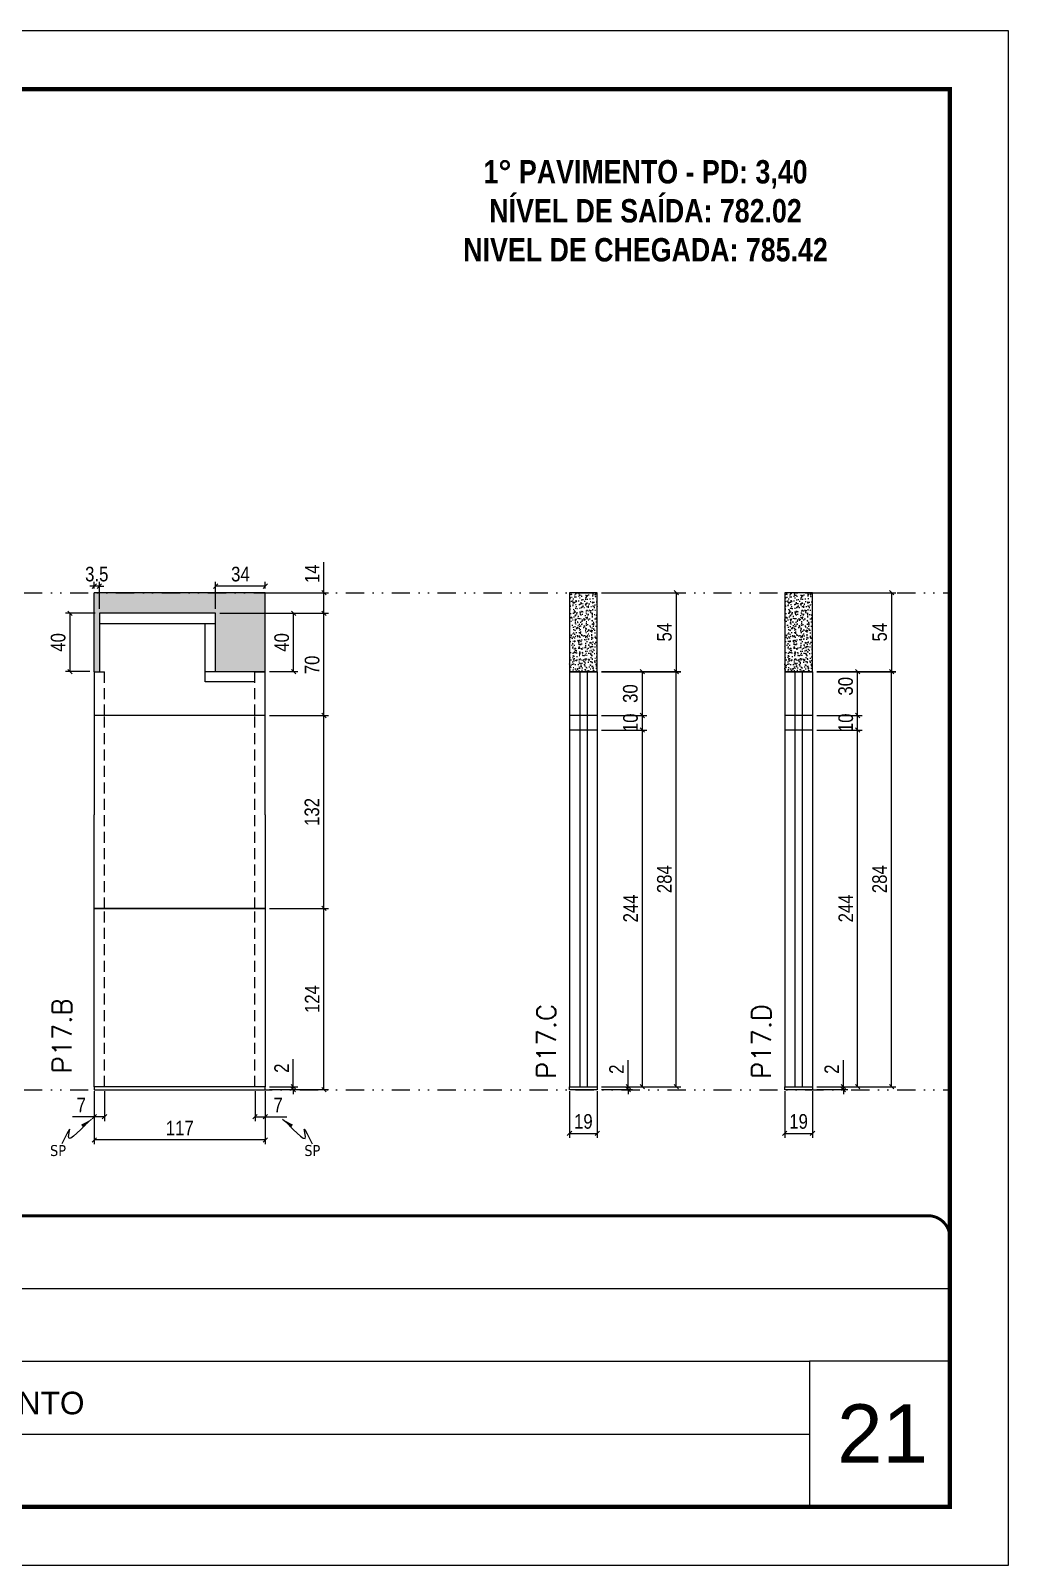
# Model space of a CAD drawing. Header units: millimetres. Extents: x 169816 to 178745, y 96537 to 113647.
# Drawn here: x 170632 to 171301, y 105726 to 106776 of the extents above; entities that cross this region are included whole.
import ezdxf

# ---------------------------------------------------------------- set-up
doc = ezdxf.new("R2010")
doc.units = ezdxf.units.MM
for name, pattern in [('CONTINUO', [0]), ('DASHED', [0.75, 0.5, -0.25]), ('DIVIDE2', [0.625, 0.25, -0.125, 0, -0.125, 0, -0.125]), ('HIDDEN', [0.375, 0.25, -0.125])]:
    doc.linetypes.add(name, pattern=pattern)
for name, color, linetype, lineweight in [('CARIMBO', 255, 'Continuous', 9), ('Folhas', 255, 'Continuous', 9), ('SARRAFO DE PRESSAO', 251, 'DASHED', 9), ('Texto Seção', 7, 'Continuous', 15)]:
    doc.layers.add(name, color=color, linetype=linetype, lineweight=lineweight)
for name, color, linetype in [('COTA', 241, 'Continuous'), ('NOMENCLATURA', 7, 'Continuous'), ('Nível', 160, 'Continuous'), ('Painéis', 200, 'Continuous'), ('SARR_2.2x7', 40, 'Continuous'), ('Sarrafo de Pressão', 42, 'HIDDEN'), ('texto', 7, 'Continuous')]:
    doc.layers.add(name, color=color, linetype=linetype)
doc.styles.add('ARIAL', font='arial.ttf')
doc.styles.add('COTA TECNICA', font='techl___.ttf', dxfattribs={"height": 10})
doc.styles.add('COTA TECNICA-50', font='techl___.ttf', dxfattribs={"height": 10})
doc.styles.add('REGUA-120', font='ROMANS.shx', dxfattribs={"height": 15})
doc.styles.add('ROMANC', font='techb___.ttf', dxfattribs={"height": 2.5})
doc.styles.get("Standard").update_dxf_attribs({"font": 'arial.ttf'})
doc.dimstyles.new('COTA PAINEL-50', dxfattribs={"dimtxt": 10, "dimasz": 3, "dimexe": 3, "dimexo": 3, "dimgap": 3, "dimtad": 1, "dimdec": 1, "dimzin": 12, "dimdsep": 46, "dimtxsty": 'COTA TECNICA-50', "dimblk1": 'OBLIQUE', "dimblk2": 'OBLIQUE', "dimsah": 1, "dimcen": 0.9, "dimclrd": 4, "dimclre": 4, "dimclrt": 240, "dimadec": 1, "dimazin": 3, "dimtfac": 1, "dimtdec": 1, "dimtmove": 0, "dimatfit": 3, "dimfxl": 1, "dimtolj": 1, "dimtzin": 12, "dimarcsym": 0})
doc.dimstyles.new('PAINEL', dxfattribs={"dimtxt": 10, "dimasz": 3, "dimexe": 3, "dimexo": 3, "dimgap": 3, "dimtad": 1, "dimdec": 1, "dimzin": 12, "dimdsep": 46, "dimtxsty": 'COTA TECNICA', "dimblk1": 'OBLIQUE', "dimblk2": 'OBLIQUE', "dimsah": 1, "dimcen": 0.9, "dimclrd": 4, "dimclre": 4, "dimclrt": 240, "dimadec": 1, "dimazin": 3, "dimtfac": 1, "dimtdec": 1, "dimtmove": 0, "dimatfit": 3, "dimfxl": 1, "dimtolj": 1, "dimtzin": 12, "dimarcsym": 0})
doc.dimstyles.get("Standard").update_dxf_attribs({"dimtxt": 0.18, "dimasz": 0.18, "dimexe": 0.18, "dimexo": 0.0625, "dimgap": 0.09, "dimtad": 0, "dimtih": 1, "dimtoh": 1, "dimdec": 4, "dimzin": 0, "dimdsep": 46, "dimtxsty": 'Standard', "dimcen": 0.09, "dimadec": 0, "dimazin": 0, "dimtfac": 1, "dimtdec": 4, "dimtofl": 0, "dimtmove": 0, "dimatfit": 3, "dimfxl": 1, "dimtolj": 1, "dimtzin": 0, "dimarcsym": 0})

# ---------------------------------------------------------------- blocks, each defined once
blk = doc.blocks.new('9999999999')
at = {"color": 30, "linetype": 'CONTINUO'}
for p, q in [((98564.6, 34379.6), (99584, 34379.6)), ((98564.6, 34329.8), (99488, 34329.8)), ((99584, 34329.8), (99488, 34329.8)), ((99488, 34329.8), (99488, 34230.2)), ((98564.6, 34280), (99488, 34280))]:
    blk.add_line(p, q, dxfattribs=at)
at = {"color": 30, "linetype": 'CONTINUO', "const_width": 2}
blk.add_lwpolyline([(99584, 34230.2), (99584, 34414.4, 0.414214), (99569, 34429.4), (98229, 34429.4, 0.414214), (98214, 34414.4), (98214, 34245.2, 0.414214), (98229, 34230.2), (99584, 34230.2)], format="xyb", dxfattribs=at)
at = {"layer": 'Folhas'}
blk.add_lwpolyline([(98139, 34190.2), (99624, 34190.2), (99624, 35240.2), (98139, 35240.2)], close=True, dxfattribs=at)
at = {"layer": 'Folhas', "color": 30, "const_width": 3}
blk.add_lwpolyline([(98214, 34230.2), (99584, 34230.2), (99584, 35200.2), (98214, 35200.2)], close=True, dxfattribs=at)
at = {"color": 7, "linetype": 'Continuous', "ltscale": 5, "style": 'ARIAL'}
blk.add_text('1° PAVIMENTO', height=15.483, dxfattribs=at).set_placement((98837.7, 34293.5))
blk = doc.blocks.new('_Oblique')
at = {"color": 0, "linetype": 'ByBlock', "lineweight": -2}
blk.add_line((-0.5, -0.5), (0.5, 0.5), dxfattribs=at)
blk = doc.blocks.new('*D787')
at = {"layer": 'COTA', "color": 4, "lineweight": -2, "transparency": 16777216}
for p, q in [((171000.7, 106050.1), (171000.7, 106018.2)), ((171019.7, 106050.1), (171019.7, 106018.2)), ((171000.7, 106021.2), (171019.7, 106021.2))]:
    blk.add_line(p, q, dxfattribs=at)
at = {"layer": 'Defpoints', "color": 0, "transparency": 16777216}
for p in [(171000.7, 106053.1), (171019.7, 106053.1), (171019.7, 106021.2)]:
    blk.add_point(p, dxfattribs=at)
at = {"layer": 'COTA', "color": 4, "lineweight": -2, "transparency": 16777216, "xscale": 3, "yscale": 3, "zscale": 3, "rotation": 180}
blk.add_blockref('_Oblique', (171000.7, 106021.2), dxfattribs=at)
at = {"layer": 'COTA', "color": 4, "lineweight": -2, "transparency": 16777216, "xscale": 3, "yscale": 3, "zscale": 3}
blk.add_blockref('_Oblique', (171019.7, 106021.2), dxfattribs=at)
at = {"layer": 'COTA', "color": 240, "transparency": 16777216, "insert": (171010.2, 106029.3), "char_height": 10, "attachment_point": 5, "style": 'COTA TECNICA'}
blk.add_mtext('\\A1;19', dxfattribs=at)
blk = doc.blocks.new('*D788')
at = {"layer": 'COTA', "color": 4, "lineweight": -2, "transparency": 16777216}
for p, q in [((171040.9, 106053.1), (171040.9, 106071.2)), ((171022.7, 106053.1), (171043.9, 106053.1)), ((171022.7, 106051.1), (171043.9, 106051.1)), ((171040.9, 106051.1), (171040.9, 106053.1)), ((171040.9, 106051.1), (171040.9, 106048.1))]:
    blk.add_line(p, q, dxfattribs=at)
at = {"layer": 'Defpoints', "color": 0, "transparency": 16777216}
for p in [(171019.7, 106053.1), (171019.7, 106051.1), (171040.9, 106053.1)]:
    blk.add_point(p, dxfattribs=at)
at = {"layer": 'COTA', "color": 4, "lineweight": -2, "transparency": 16777216, "xscale": 3, "yscale": 3, "zscale": 3}
for p, rotation in [((171040.9, 106053.1), 270), ((171040.9, 106051.1), 90)]:
    blk.add_blockref('_Oblique', p, dxfattribs=dict(at, rotation=rotation))
at = {"layer": 'COTA', "color": 240, "transparency": 16777216, "insert": (171032.9, 106065.1), "char_height": 10, "attachment_point": 5, "rotation": 90, "style": 'COTA TECNICA-50'}
blk.add_mtext('\\A1;2', dxfattribs=at)
blk = doc.blocks.new('*D1062')
at = {"layer": 'COTA', "color": 4, "linetype": 'ByBlock', "lineweight": -2, "transparency": 16777216}
for p, q in [((171022.7, 106391.1), (171076.8, 106391.1)), ((171073.8, 106391.1), (171073.8, 106337)), ((171022.7, 106337), (171076.8, 106337))]:
    blk.add_line(p, q, dxfattribs=at)
at = {"layer": 'Defpoints', "color": 0, "linetype": 'ByBlock', "transparency": 16777216}
for p in [(171019.7, 106391.1), (171019.7, 106337), (171073.8, 106337)]:
    blk.add_point(p, dxfattribs=at)
at = {"layer": 'COTA', "color": 4, "linetype": 'ByBlock', "lineweight": -2, "transparency": 16777216, "xscale": 3, "yscale": 3, "zscale": 3}
for p, rotation in [((171073.8, 106391.1), 90), ((171073.8, 106337), 270)]:
    blk.add_blockref('_Oblique', p, dxfattribs=dict(at, rotation=rotation))
at = {"layer": 'COTA', "color": 240, "linetype": 'ByBlock', "transparency": 16777216, "insert": (171065.7, 106364.1), "char_height": 10, "attachment_point": 5, "rotation": 90, "style": 'COTA TECNICA'}
blk.add_mtext('\\A1;54', dxfattribs=at)
blk = doc.blocks.new('*D789')
at = {"layer": 'COTA', "color": 4, "lineweight": -2, "transparency": 16777216}
for p, q in [((171022.7, 106307.1), (171053.6, 106307.1)), ((171050.6, 106297.1), (171050.6, 106307.1)), ((171022.7, 106297.1), (171053.6, 106297.1))]:
    blk.add_line(p, q, dxfattribs=at)
at = {"layer": 'Defpoints', "color": 0, "transparency": 16777216}
for p in [(171019.7, 106307.1), (171050.6, 106307.1), (171019.7, 106297.1)]:
    blk.add_point(p, dxfattribs=at)
at = {"layer": 'COTA', "color": 4, "lineweight": -2, "transparency": 16777216, "xscale": 3, "yscale": 3, "zscale": 3}
for p, rotation in [((171050.6, 106307.1), 90), ((171050.6, 106297.1), 270)]:
    blk.add_blockref('_Oblique', p, dxfattribs=dict(at, rotation=rotation))
at = {"layer": 'COTA', "color": 240, "transparency": 16777216, "insert": (171042.5, 106302.1), "char_height": 10, "attachment_point": 5, "rotation": 90, "style": 'COTA TECNICA-50'}
blk.add_mtext('\\A1;10', dxfattribs=at)
blk = doc.blocks.new('*D1063')
at = {"layer": 'COTA', "color": 4, "lineweight": -2, "transparency": 16777216}
for p, q in [((171022.7, 106297.1), (171053.6, 106297.1)), ((171050.6, 106053.1), (171050.6, 106297.1)), ((171022.7, 106053.1), (171053.6, 106053.1))]:
    blk.add_line(p, q, dxfattribs=at)
at = {"layer": 'Defpoints', "color": 0, "transparency": 16777216}
for p in [(171019.7, 106297.1), (171050.6, 106297.1), (171019.7, 106053.1)]:
    blk.add_point(p, dxfattribs=at)
at = {"layer": 'COTA', "color": 4, "lineweight": -2, "transparency": 16777216, "xscale": 3, "yscale": 3, "zscale": 3}
for p, rotation in [((171050.6, 106297.1), 90), ((171050.6, 106053.1), 270)]:
    blk.add_blockref('_Oblique', p, dxfattribs=dict(at, rotation=rotation))
at = {"layer": 'COTA', "color": 240, "transparency": 16777216, "insert": (171042.5, 106175.1), "char_height": 10, "attachment_point": 5, "rotation": 90, "style": 'COTA TECNICA'}
blk.add_mtext('\\A1;244', dxfattribs=at)
blk = doc.blocks.new('*D790')
at = {"layer": 'COTA', "color": 4, "lineweight": -2, "transparency": 16777216}
for p, q in [((170675.5, 106050.1), (170675.5, 106013.7)), ((170792.5, 106050.1), (170792.5, 106013.7)), ((170792.5, 106016.7), (170675.5, 106016.7))]:
    blk.add_line(p, q, dxfattribs=at)
at = {"layer": 'Defpoints', "color": 0, "transparency": 16777216}
for p in [(170675.5, 106053.1), (170792.5, 106053.1), (170675.5, 106016.7)]:
    blk.add_point(p, dxfattribs=at)
at = {"layer": 'COTA', "color": 4, "lineweight": -2, "transparency": 16777216, "xscale": 3, "yscale": 3, "zscale": 3, "rotation": 180}
blk.add_blockref('_Oblique', (170675.5, 106016.7), dxfattribs=at)
at = {"layer": 'COTA', "color": 4, "lineweight": -2, "transparency": 16777216, "xscale": 3, "yscale": 3, "zscale": 3}
blk.add_blockref('_Oblique', (170792.5, 106016.7), dxfattribs=at)
at = {"layer": 'COTA', "color": 240, "transparency": 16777216, "insert": (170734, 106024.8), "char_height": 10, "attachment_point": 5, "style": 'COTA TECNICA'}
blk.add_mtext('\\A1;117', dxfattribs=at)
blk = doc.blocks.new('*D791')
at = {"layer": 'COTA', "color": 4, "lineweight": -2, "transparency": 16777216}
for p, q in [((170785.5, 106050.1), (170785.5, 106029.6)), ((170792.5, 106048.1), (170792.5, 106029.6)), ((170785.5, 106032.6), (170792.5, 106032.6)), ((170792.5, 106032.6), (170807.2, 106032.6))]:
    blk.add_line(p, q, dxfattribs=at)
at = {"layer": 'Defpoints', "color": 0, "transparency": 16777216}
for p in [(170785.5, 106053.1), (170792.5, 106051.1), (170792.5, 106032.6)]:
    blk.add_point(p, dxfattribs=at)
at = {"layer": 'COTA', "color": 4, "lineweight": -2, "transparency": 16777216, "xscale": 3, "yscale": 3, "zscale": 3, "rotation": 180}
blk.add_blockref('_Oblique', (170785.5, 106032.6), dxfattribs=at)
at = {"layer": 'COTA', "color": 4, "lineweight": -2, "transparency": 16777216, "xscale": 3, "yscale": 3, "zscale": 3}
blk.add_blockref('_Oblique', (170792.5, 106032.6), dxfattribs=at)
at = {"layer": 'COTA', "color": 240, "transparency": 16777216, "insert": (170801.3, 106040.6), "char_height": 10, "attachment_point": 5, "style": 'COTA TECNICA-50'}
blk.add_mtext('\\A1;7', dxfattribs=at)
blk = doc.blocks.new('*D792')
at = {"layer": 'COTA', "color": 4, "lineweight": -2, "transparency": 16777216}
for p, q in [((170682.5, 106050.1), (170682.5, 106029.6)), ((170675.5, 106048.1), (170675.5, 106029.6)), ((170675.5, 106032.6), (170660.7, 106032.6)), ((170682.5, 106032.6), (170675.5, 106032.6))]:
    blk.add_line(p, q, dxfattribs=at)
at = {"layer": 'Defpoints', "color": 0, "transparency": 16777216}
for p in [(170675.5, 106051.1), (170682.5, 106053.1), (170675.5, 106032.6)]:
    blk.add_point(p, dxfattribs=at)
at = {"layer": 'COTA', "color": 4, "lineweight": -2, "transparency": 16777216, "xscale": 3, "yscale": 3, "zscale": 3, "rotation": 180}
blk.add_blockref('_Oblique', (170675.5, 106032.6), dxfattribs=at)
at = {"layer": 'COTA', "color": 4, "lineweight": -2, "transparency": 16777216, "xscale": 3, "yscale": 3, "zscale": 3}
blk.add_blockref('_Oblique', (170682.5, 106032.6), dxfattribs=at)
at = {"layer": 'COTA', "color": 240, "transparency": 16777216, "insert": (170666.6, 106040.6), "char_height": 10, "attachment_point": 5, "style": 'COTA TECNICA-50'}
blk.add_mtext('\\A1;7', dxfattribs=at)
blk = doc.blocks.new('*D793')
at = {"layer": 'COTA', "color": 4, "linetype": 'ByBlock', "lineweight": -2, "transparency": 16777216}
for p, q in [((170795.5, 106175.1), (170835.7, 106175.1)), ((170832.7, 106051.1), (170832.7, 106175.1)), ((170795.5, 106051.1), (170835.7, 106051.1))]:
    blk.add_line(p, q, dxfattribs=at)
at = {"layer": 'Defpoints', "color": 0, "linetype": 'ByBlock', "transparency": 16777216}
for p in [(170792.5, 106175.1), (170832.7, 106175.1), (170792.5, 106051.1)]:
    blk.add_point(p, dxfattribs=at)
at = {"layer": 'COTA', "color": 4, "linetype": 'ByBlock', "lineweight": -2, "transparency": 16777216, "xscale": 3, "yscale": 3, "zscale": 3}
for p, rotation in [((170832.7, 106175.1), 90), ((170832.7, 106051.1), 270)]:
    blk.add_blockref('_Oblique', p, dxfattribs=dict(at, rotation=rotation))
at = {"layer": 'COTA', "color": 240, "linetype": 'ByBlock', "transparency": 16777216, "insert": (170824.6, 106113.1), "char_height": 10, "attachment_point": 5, "rotation": 90, "style": 'COTA TECNICA'}
blk.add_mtext('\\A1;124', dxfattribs=at)
blk = doc.blocks.new('*D794')
at = {"layer": 'COTA', "color": 4, "lineweight": -2, "transparency": 16777216}
for p, q in [((170811.7, 106053.1), (170811.7, 106071.9)), ((170795.5, 106053.1), (170814.7, 106053.1)), ((170795.5, 106051.1), (170814.7, 106051.1)), ((170811.7, 106051.1), (170811.7, 106053.1)), ((170811.7, 106051.1), (170811.7, 106048.1))]:
    blk.add_line(p, q, dxfattribs=at)
at = {"layer": 'Defpoints', "color": 0, "transparency": 16777216}
for p in [(170792.5, 106053.1), (170792.5, 106051.1), (170811.7, 106051.1)]:
    blk.add_point(p, dxfattribs=at)
at = {"layer": 'COTA', "color": 4, "lineweight": -2, "transparency": 16777216, "xscale": 3, "yscale": 3, "zscale": 3}
for p, rotation in [((170811.7, 106053.1), 270), ((170811.7, 106051.1), 90)]:
    blk.add_blockref('_Oblique', p, dxfattribs=dict(at, rotation=rotation))
at = {"layer": 'COTA', "color": 240, "transparency": 16777216, "insert": (170803.7, 106065.8), "char_height": 10, "attachment_point": 5, "rotation": 90, "style": 'COTA TECNICA-50'}
blk.add_mtext('\\A1;2', dxfattribs=at)
blk = doc.blocks.new('*D795')
at = {"layer": 'COTA', "color": 4, "linetype": 'ByBlock', "lineweight": -2, "transparency": 16777216}
for p, q in [((170795.5, 106175.1), (170835.7, 106175.1)), ((170832.7, 106051.1), (170832.7, 106175.1)), ((170795.5, 106051.1), (170835.7, 106051.1))]:
    blk.add_line(p, q, dxfattribs=at)
at = {"layer": 'Defpoints', "color": 0, "linetype": 'ByBlock', "transparency": 16777216}
for p in [(170792.5, 106175.1), (170832.7, 106175.1), (170792.5, 106051.1)]:
    blk.add_point(p, dxfattribs=at)
at = {"layer": 'COTA', "color": 4, "linetype": 'ByBlock', "lineweight": -2, "transparency": 16777216, "xscale": 3, "yscale": 3, "zscale": 3}
for p, rotation in [((170832.7, 106175.1), 90), ((170832.7, 106051.1), 270)]:
    blk.add_blockref('_Oblique', p, dxfattribs=dict(at, rotation=rotation))
at = {"layer": 'COTA', "color": 240, "linetype": 'ByBlock', "transparency": 16777216, "insert": (170824.6, 106113.1), "char_height": 10, "attachment_point": 5, "rotation": 90, "style": 'COTA TECNICA'}
blk.add_mtext('\\A1;124', dxfattribs=at)
blk = doc.blocks.new('*D796')
at = {"layer": 'COTA', "color": 4, "lineweight": -2, "transparency": 16777216}
for p, q in [((170832.7, 106391.1), (170832.7, 106412.1)), ((170795.5, 106391.1), (170835.7, 106391.1)), ((170832.7, 106377.1), (170832.7, 106391.1)), ((170795.5, 106377.1), (170835.7, 106377.1))]:
    blk.add_line(p, q, dxfattribs=at)
at = {"layer": 'Defpoints', "color": 0, "transparency": 16777216}
for p in [(170792.5, 106391.1), (170792.5, 106377.1), (170832.7, 106377.1)]:
    blk.add_point(p, dxfattribs=at)
at = {"layer": 'COTA', "color": 4, "lineweight": -2, "transparency": 16777216, "xscale": 3, "yscale": 3, "zscale": 3}
for p, rotation in [((170832.7, 106391.1), 90), ((170832.7, 106377.1), 270)]:
    blk.add_blockref('_Oblique', p, dxfattribs=dict(at, rotation=rotation))
at = {"layer": 'COTA', "color": 240, "transparency": 16777216, "insert": (170824.6, 106404.1), "char_height": 10, "attachment_point": 5, "rotation": 90, "style": 'COTA TECNICA-50'}
blk.add_mtext('\\A1;14', dxfattribs=at)
blk = doc.blocks.new('*D1064')
at = {"layer": 'COTA', "color": 4, "lineweight": -2, "transparency": 16777216}
for p, q in [((170761.5, 106377.1), (170814.9, 106377.1)), ((170811.9, 106337.1), (170811.9, 106377.1)), ((170795.5, 106337.1), (170814.9, 106337.1))]:
    blk.add_line(p, q, dxfattribs=at)
at = {"layer": 'Defpoints', "color": 0, "transparency": 16777216}
for p in [(170758.5, 106377.1), (170811.9, 106377.1), (170792.5, 106337.1)]:
    blk.add_point(p, dxfattribs=at)
at = {"layer": 'COTA', "color": 4, "lineweight": -2, "transparency": 16777216, "xscale": 3, "yscale": 3, "zscale": 3}
for p, rotation in [((170811.9, 106377.1), 90), ((170811.9, 106337.1), 270)]:
    blk.add_blockref('_Oblique', p, dxfattribs=dict(at, rotation=rotation))
at = {"layer": 'COTA', "color": 240, "transparency": 16777216, "insert": (170803.8, 106357.1), "char_height": 10, "attachment_point": 5, "rotation": 90, "style": 'COTA TECNICA'}
blk.add_mtext('\\A1;40', dxfattribs=at)
blk = doc.blocks.new('*D797')
at = {"layer": 'COTA', "color": 4, "lineweight": -2, "transparency": 16777216}
for p, q in [((171022.7, 106337.1), (171076.8, 106337.1)), ((171073.8, 106053.1), (171073.8, 106337.1)), ((171022.7, 106053.1), (171076.8, 106053.1))]:
    blk.add_line(p, q, dxfattribs=at)
at = {"layer": 'Defpoints', "color": 0, "transparency": 16777216}
for p in [(171019.7, 106337.1), (171073.8, 106337.1), (171019.7, 106053.1)]:
    blk.add_point(p, dxfattribs=at)
at = {"layer": 'COTA', "color": 4, "lineweight": -2, "transparency": 16777216, "xscale": 3, "yscale": 3, "zscale": 3}
for p, rotation in [((171073.8, 106337.1), 90), ((171073.8, 106053.1), 270)]:
    blk.add_blockref('_Oblique', p, dxfattribs=dict(at, rotation=rotation))
at = {"layer": 'COTA', "color": 240, "transparency": 16777216, "insert": (171065.7, 106195.1), "char_height": 10, "attachment_point": 5, "rotation": 90, "style": 'COTA TECNICA'}
blk.add_mtext('\\A1;284', dxfattribs=at)
blk = doc.blocks.new('*D798')
at = {"layer": 'COTA', "color": 4, "lineweight": -2, "transparency": 16777216}
for p, q in [((170758.5, 106380.1), (170758.5, 106398.6)), ((170792.5, 106394.1), (170792.5, 106398.6)), ((170792.5, 106395.6), (170758.5, 106395.6))]:
    blk.add_line(p, q, dxfattribs=at)
at = {"layer": 'Defpoints', "color": 0, "transparency": 16777216}
for p in [(170758.5, 106395.6), (170792.5, 106391.1), (170758.5, 106377.1)]:
    blk.add_point(p, dxfattribs=at)
at = {"layer": 'COTA', "color": 4, "lineweight": -2, "transparency": 16777216, "xscale": 3, "yscale": 3, "zscale": 3, "rotation": 180}
blk.add_blockref('_Oblique', (170758.5, 106395.6), dxfattribs=at)
at = {"layer": 'COTA', "color": 4, "lineweight": -2, "transparency": 16777216, "xscale": 3, "yscale": 3, "zscale": 3}
blk.add_blockref('_Oblique', (170792.5, 106395.6), dxfattribs=at)
at = {"layer": 'COTA', "color": 240, "transparency": 16777216, "insert": (170775.5, 106403.8), "char_height": 10, "attachment_point": 5, "style": 'COTA TECNICA'}
blk.add_mtext('\\A1;34', dxfattribs=at)
blk = doc.blocks.new('*D799')
at = {"layer": 'COTA', "color": 4, "lineweight": -2, "transparency": 16777216}
for p, q in [((171148, 106050.1), (171148, 106018.2)), ((171167, 106050.1), (171167, 106018.2)), ((171148, 106021.2), (171167, 106021.2))]:
    blk.add_line(p, q, dxfattribs=at)
at = {"layer": 'Defpoints', "color": 0, "transparency": 16777216}
for p in [(171148, 106053.1), (171167, 106053.1), (171167, 106021.2)]:
    blk.add_point(p, dxfattribs=at)
at = {"layer": 'COTA', "color": 4, "lineweight": -2, "transparency": 16777216, "xscale": 3, "yscale": 3, "zscale": 3, "rotation": 180}
blk.add_blockref('_Oblique', (171148, 106021.2), dxfattribs=at)
at = {"layer": 'COTA', "color": 4, "lineweight": -2, "transparency": 16777216, "xscale": 3, "yscale": 3, "zscale": 3}
blk.add_blockref('_Oblique', (171167, 106021.2), dxfattribs=at)
at = {"layer": 'COTA', "color": 240, "transparency": 16777216, "insert": (171157.5, 106029.3), "char_height": 10, "attachment_point": 5, "style": 'COTA TECNICA'}
blk.add_mtext('\\A1;19', dxfattribs=at)
blk = doc.blocks.new('*D800')
at = {"layer": 'COTA', "color": 4, "lineweight": -2, "transparency": 16777216}
for p, q in [((171188.2, 106053.1), (171188.2, 106071.2)), ((171170, 106053.1), (171191.2, 106053.1)), ((171170, 106051.1), (171191.2, 106051.1)), ((171188.2, 106051.1), (171188.2, 106053.1)), ((171188.2, 106051.1), (171188.2, 106048.1))]:
    blk.add_line(p, q, dxfattribs=at)
at = {"layer": 'Defpoints', "color": 0, "transparency": 16777216}
for p in [(171167, 106053.1), (171167, 106051.1), (171188.2, 106053.1)]:
    blk.add_point(p, dxfattribs=at)
at = {"layer": 'COTA', "color": 4, "lineweight": -2, "transparency": 16777216, "xscale": 3, "yscale": 3, "zscale": 3}
for p, rotation in [((171188.2, 106053.1), 270), ((171188.2, 106051.1), 90)]:
    blk.add_blockref('_Oblique', p, dxfattribs=dict(at, rotation=rotation))
at = {"layer": 'COTA', "color": 240, "transparency": 16777216, "insert": (171180.2, 106065.1), "char_height": 10, "attachment_point": 5, "rotation": 90, "style": 'COTA TECNICA-50'}
blk.add_mtext('\\A1;2', dxfattribs=at)
blk = doc.blocks.new('*D1065')
at = {"layer": 'COTA', "color": 4, "linetype": 'ByBlock', "lineweight": -2, "transparency": 16777216}
for p, q in [((171170, 106391.1), (171224.1, 106391.1)), ((171221.1, 106391.1), (171221.1, 106337)), ((171170, 106337), (171224.1, 106337))]:
    blk.add_line(p, q, dxfattribs=at)
at = {"layer": 'Defpoints', "color": 0, "linetype": 'ByBlock', "transparency": 16777216}
for p in [(171167, 106391.1), (171167, 106337), (171221.1, 106337)]:
    blk.add_point(p, dxfattribs=at)
at = {"layer": 'COTA', "color": 4, "linetype": 'ByBlock', "lineweight": -2, "transparency": 16777216, "xscale": 3, "yscale": 3, "zscale": 3}
for p, rotation in [((171221.1, 106391.1), 90), ((171221.1, 106337), 270)]:
    blk.add_blockref('_Oblique', p, dxfattribs=dict(at, rotation=rotation))
at = {"layer": 'COTA', "color": 240, "linetype": 'ByBlock', "transparency": 16777216, "insert": (171213, 106364.1), "char_height": 10, "attachment_point": 5, "rotation": 90, "style": 'COTA TECNICA'}
blk.add_mtext('\\A1;54', dxfattribs=at)
blk = doc.blocks.new('*D1066')
at = {"layer": 'COTA', "color": 4, "lineweight": -2, "transparency": 16777216}
for p, q in [((171170, 106297.1), (171200.9, 106297.1)), ((171197.9, 106053.1), (171197.9, 106297.1)), ((171170, 106053.1), (171200.9, 106053.1))]:
    blk.add_line(p, q, dxfattribs=at)
at = {"layer": 'Defpoints', "color": 0, "transparency": 16777216}
for p in [(171167, 106297.1), (171197.9, 106297.1), (171167, 106053.1)]:
    blk.add_point(p, dxfattribs=at)
at = {"layer": 'COTA', "color": 4, "lineweight": -2, "transparency": 16777216, "xscale": 3, "yscale": 3, "zscale": 3}
for p, rotation in [((171197.9, 106297.1), 90), ((171197.9, 106053.1), 270)]:
    blk.add_blockref('_Oblique', p, dxfattribs=dict(at, rotation=rotation))
at = {"layer": 'COTA', "color": 240, "transparency": 16777216, "insert": (171189.8, 106175.1), "char_height": 10, "attachment_point": 5, "rotation": 90, "style": 'COTA TECNICA'}
blk.add_mtext('\\A1;244', dxfattribs=at)
blk = doc.blocks.new('*D801')
at = {"layer": 'COTA', "color": 4, "lineweight": -2, "transparency": 16777216}
for p, q in [((171170, 106337.1), (171224.1, 106337.1)), ((171221.1, 106053.1), (171221.1, 106337.1)), ((171170, 106053.1), (171224.1, 106053.1))]:
    blk.add_line(p, q, dxfattribs=at)
at = {"layer": 'Defpoints', "color": 0, "transparency": 16777216}
for p in [(171167, 106337.1), (171221.1, 106337.1), (171167, 106053.1)]:
    blk.add_point(p, dxfattribs=at)
at = {"layer": 'COTA', "color": 4, "lineweight": -2, "transparency": 16777216, "xscale": 3, "yscale": 3, "zscale": 3}
for p, rotation in [((171221.1, 106337.1), 90), ((171221.1, 106053.1), 270)]:
    blk.add_blockref('_Oblique', p, dxfattribs=dict(at, rotation=rotation))
at = {"layer": 'COTA', "color": 240, "transparency": 16777216, "insert": (171213, 106195.1), "char_height": 10, "attachment_point": 5, "rotation": 90, "style": 'COTA TECNICA'}
blk.add_mtext('\\A1;284', dxfattribs=at)
blk = doc.blocks.new('*D1067')
at = {"layer": 'COTA', "color": 4, "lineweight": -2, "transparency": 16777216}
for p, q in [((170795.5, 106307.1), (170835.7, 106307.1)), ((170832.7, 106175.1), (170832.7, 106307.1)), ((170795.5, 106175.1), (170835.7, 106175.1))]:
    blk.add_line(p, q, dxfattribs=at)
at = {"layer": 'Defpoints', "color": 0, "transparency": 16777216}
for p in [(170792.5, 106307.1), (170832.7, 106307.1), (170792.5, 106175.1)]:
    blk.add_point(p, dxfattribs=at)
at = {"layer": 'COTA', "color": 4, "lineweight": -2, "transparency": 16777216, "xscale": 3, "yscale": 3, "zscale": 3}
for p, rotation in [((170832.7, 106307.1), 90), ((170832.7, 106175.1), 270)]:
    blk.add_blockref('_Oblique', p, dxfattribs=dict(at, rotation=rotation))
at = {"layer": 'COTA', "color": 240, "transparency": 16777216, "insert": (170824.5, 106241.1), "char_height": 10, "attachment_point": 5, "rotation": 90, "style": 'COTA TECNICA'}
blk.add_mtext('\\A1;132', dxfattribs=at)
blk = doc.blocks.new('*D1044')
at = {"layer": 'COTA', "color": 4, "lineweight": -2, "transparency": 16777216}
for p, q in [((170795.5, 106377.1), (170835.7, 106377.1)), ((170832.7, 106307.1), (170832.7, 106377.1)), ((170795.5, 106307.1), (170835.7, 106307.1))]:
    blk.add_line(p, q, dxfattribs=at)
at = {"layer": 'Defpoints', "color": 0, "transparency": 16777216}
for p in [(170792.5, 106377.1), (170832.7, 106377.1), (170792.5, 106307.1)]:
    blk.add_point(p, dxfattribs=at)
at = {"layer": 'COTA', "color": 4, "lineweight": -2, "transparency": 16777216, "xscale": 3, "yscale": 3, "zscale": 3}
for p, rotation in [((170832.7, 106377.1), 90), ((170832.7, 106307.1), 270)]:
    blk.add_blockref('_Oblique', p, dxfattribs=dict(at, rotation=rotation))
at = {"layer": 'COTA', "color": 240, "transparency": 16777216, "insert": (170824.6, 106341.7), "char_height": 10, "attachment_point": 5, "rotation": 90, "style": 'COTA TECNICA'}
blk.add_mtext('\\A1;70', dxfattribs=at)
blk = doc.blocks.new('*D762')
at = {"layer": 'COTA', "color": 4, "lineweight": -2, "transparency": 16777216}
for p, q in [((171022.7, 106337.1), (171053.6, 106337.1)), ((171050.6, 106307.1), (171050.6, 106337.1)), ((171022.7, 106307.1), (171053.6, 106307.1))]:
    blk.add_line(p, q, dxfattribs=at)
at = {"layer": 'Defpoints', "color": 0, "transparency": 16777216}
for p in [(171019.7, 106337.1), (171050.6, 106337.1), (171019.7, 106307.1)]:
    blk.add_point(p, dxfattribs=at)
at = {"layer": 'COTA', "color": 4, "lineweight": -2, "transparency": 16777216, "xscale": 3, "yscale": 3, "zscale": 3}
for p, rotation in [((171050.6, 106337.1), 90), ((171050.6, 106307.1), 270)]:
    blk.add_blockref('_Oblique', p, dxfattribs=dict(at, rotation=rotation))
at = {"layer": 'COTA', "color": 240, "transparency": 16777216, "insert": (171042.4, 106322.1), "char_height": 10, "attachment_point": 5, "rotation": 90, "style": 'COTA TECNICA'}
blk.add_mtext('\\A1;30', dxfattribs=at)
blk = doc.blocks.new('*D763')
at = {"layer": 'COTA', "color": 4, "lineweight": -2, "transparency": 16777216}
for p, q in [((171170, 106307.1), (171200.9, 106307.1)), ((171197.9, 106297.1), (171197.9, 106307.1)), ((171170, 106297.1), (171200.9, 106297.1))]:
    blk.add_line(p, q, dxfattribs=at)
at = {"layer": 'Defpoints', "color": 0, "transparency": 16777216}
for p in [(171167, 106307.1), (171197.9, 106307.1), (171167, 106297.1)]:
    blk.add_point(p, dxfattribs=at)
at = {"layer": 'COTA', "color": 4, "lineweight": -2, "transparency": 16777216, "xscale": 3, "yscale": 3, "zscale": 3}
for p, rotation in [((171197.9, 106307.1), 90), ((171197.9, 106297.1), 270)]:
    blk.add_blockref('_Oblique', p, dxfattribs=dict(at, rotation=rotation))
at = {"layer": 'COTA', "color": 240, "transparency": 16777216, "insert": (171189.8, 106302.1), "char_height": 10, "attachment_point": 5, "rotation": 90, "style": 'COTA TECNICA'}
blk.add_mtext('\\A1;10', dxfattribs=at)
blk = doc.blocks.new('*D1045')
at = {"layer": 'COTA', "color": 4, "lineweight": -2, "transparency": 16777216}
for p, q in [((171170, 106337), (171200.9, 106337)), ((171197.9, 106307.1), (171197.9, 106337)), ((171170, 106307.1), (171200.9, 106307.1))]:
    blk.add_line(p, q, dxfattribs=at)
at = {"layer": 'Defpoints', "color": 0, "transparency": 16777216}
for p in [(171167, 106337), (171197.9, 106337), (171167, 106307.1)]:
    blk.add_point(p, dxfattribs=at)
at = {"layer": 'COTA', "color": 4, "lineweight": -2, "transparency": 16777216, "xscale": 3, "yscale": 3, "zscale": 3}
for p, rotation in [((171197.9, 106337), 90), ((171197.9, 106307.1), 270)]:
    blk.add_blockref('_Oblique', p, dxfattribs=dict(at, rotation=rotation))
at = {"layer": 'COTA', "color": 240, "transparency": 16777216, "insert": (171189.7, 106327.1), "char_height": 10, "attachment_point": 5, "rotation": 90, "style": 'COTA TECNICA'}
blk.add_mtext('\\A1;30', dxfattribs=at)
blk = doc.blocks.new('*D1051')
at = {"layer": 'COTA', "color": 4, "lineweight": -2, "transparency": 16777216}
for p, q in [((170675.5, 106394.1), (170675.5, 106398.6)), ((170679, 106380.1), (170679, 106398.6)), ((170675.5, 106395.6), (170672.5, 106395.6)), ((170679, 106395.6), (170675.5, 106395.6)), ((170679, 106395.6), (170682, 106395.6))]:
    blk.add_line(p, q, dxfattribs=at)
at = {"layer": 'Defpoints', "color": 0, "transparency": 16777216}
for p in [(170675.5, 106395.6), (170675.5, 106391.1), (170679, 106377.1)]:
    blk.add_point(p, dxfattribs=at)
at = {"layer": 'COTA', "color": 4, "lineweight": -2, "transparency": 16777216, "xscale": 3, "yscale": 3, "zscale": 3}
blk.add_blockref('_Oblique', (170675.5, 106395.6), dxfattribs=at)
at = {"layer": 'COTA', "color": 4, "lineweight": -2, "transparency": 16777216, "xscale": 3, "yscale": 3, "zscale": 3, "rotation": 180}
blk.add_blockref('_Oblique', (170679, 106395.6), dxfattribs=at)
at = {"layer": 'COTA', "color": 240, "transparency": 16777216, "insert": (170677.2, 106403.8), "char_height": 10, "attachment_point": 5, "style": 'COTA TECNICA'}
blk.add_mtext('\\A1;3.5', dxfattribs=at)
blk = doc.blocks.new('*D1052')
at = {"layer": 'COTA', "color": 4, "lineweight": -2, "transparency": 16777216}
for p, q in [((170676, 106377.1), (170655.9, 106377.1)), ((170658.9, 106337.1), (170658.9, 106377.1)), ((170672.5, 106337.1), (170655.9, 106337.1))]:
    blk.add_line(p, q, dxfattribs=at)
at = {"layer": 'Defpoints', "color": 0, "transparency": 16777216}
for p in [(170658.9, 106377.1), (170679, 106377.1), (170675.5, 106337.1)]:
    blk.add_point(p, dxfattribs=at)
at = {"layer": 'COTA', "color": 4, "lineweight": -2, "transparency": 16777216, "xscale": 3, "yscale": 3, "zscale": 3}
for p, rotation in [((170658.9, 106377.1), 90), ((170658.9, 106337.1), 270)]:
    blk.add_blockref('_Oblique', p, dxfattribs=dict(at, rotation=rotation))
at = {"layer": 'COTA', "color": 240, "transparency": 16777216, "insert": (170650.8, 106357.1), "char_height": 10, "attachment_point": 5, "rotation": 90, "style": 'COTA TECNICA'}
blk.add_mtext('\\A1;40', dxfattribs=at)

msp = doc.modelspace()

# ---------------------------------------------------------------- hatches: boundary and pattern name
at = {"layer": 'COTA', "linetype": 'ByBlock'}
h = msp.add_hatch(dxfattribs=at)
h.set_pattern_fill('AR-CONC', color=256, scale=0.03)
h.paths.add_polyline_path([(170792.48, 106391.06), (170675.48, 106391.06), (170675.48, 106337.06), (170678.98, 106337.06), (170678.98, 106377.06), (170758.48, 106377.06), (170758.48, 106337.06), (170792.48, 106337.06)])
h = msp.add_hatch(dxfattribs=at)
h.set_pattern_fill('AR-CONC', color=256, scale=0.03)
h.set_pattern_definition([(50, (0, 2307.15), (5.46554007, -0.47817257), [0.5715, -6.2865]), (355, (0, 2307.15), (-1.05730264, 5.73170536), [0.4572, -5.02921753]), (100.4514447, (0.4555, 2307.1104), (4.40823741, 5.25353256), [0.48570026, -5.34270734]), (46.1842, (0, 2308.674), (8.13237123, -1.26126984), [0.85725, -9.42975]), (96.6355576, (0.678, 2308.569), (7.12212402, 7.42278374), [0.7285507, -8.01406824]), (351.184151, (0, 2308.674), (7.12212402, 7.42278374), [0.685799, -7.54379196]), (21, (0.762, 2308.293), (4.54843174, -3.06795595), [0.5715, -6.2865]), (326, (0.762, 2308.293), (1.85406085, 5.52563898), [0.4572, -5.0292]), (71.451445, (1.141, 2308.0376), (6.40249258, 2.45768307), [0.48570026, -5.34269813]), (37.5, (0, 2307.1502), (0.092658098, 2.536651166), [0, -4.96824, 0, -5.1054, 0, -5.04825]), (7.5, (0, 2307.1502), (2.004589875, 3.005417245), [0, -2.91084, 0, -4.85394, 0, -1.92405]), (327.5, (-1.6993, 2307.1502), (4.067717855, -0.17186232), [0, -1.905, 0, -5.9436, 0, -7.8867]), (317.5, (-2.4613, 2307.1502), (4.44387544, 0.76279473), [0, -2.4765, 0, -3.94716, 0, -5.6007])])
h.paths.add_polyline_path([(171000.74, 106337.06), (171019.74, 106337.06), (171019.74, 106391.06), (171000.74, 106391.06)])
h = msp.add_hatch(dxfattribs=at)
h.set_pattern_fill('AR-CONC', color=256, scale=0.03)
h.set_pattern_definition([(50, (147.2892, 2307.15), (5.46554007, -0.47817257), [0.5715, -6.2865]), (355, (147.289, 2307.15), (-1.05730264, 5.73170536), [0.4572, -5.02921753]), (100.4514447, (147.7447, 2307.1104), (4.40823741, 5.25353256), [0.48570026, -5.34270734]), (46.1842, (147.289, 2308.674), (8.13237123, -1.26126984), [0.85725, -9.42975]), (96.6355576, (147.967, 2308.569), (7.12212402, 7.42278374), [0.7285507, -8.01406824]), (351.184151, (147.289, 2308.674), (7.12212402, 7.42278374), [0.685799, -7.54379196]), (21, (148.0512, 2308.293), (4.54843174, -3.06795595), [0.5715, -6.2865]), (326, (148.051, 2308.293), (1.85406085, 5.52563898), [0.4572, -5.0292]), (71.451445, (148.43, 2308.0376), (6.40249258, 2.45768307), [0.48570026, -5.34269813]), (37.5, (147.2892, 2307.1502), (0.092658098, 2.536651166), [0, -4.96824, 0, -5.1054, 0, -5.04825]), (7.5, (147.2892, 2307.1502), (2.004589875, 3.005417245), [0, -2.91084, 0, -4.85394, 0, -1.92405]), (327.5, (145.59, 2307.1502), (4.067717855, -0.17186232), [0, -1.905, 0, -5.9436, 0, -7.8867]), (317.5, (144.828, 2307.1502), (4.44387544, 0.76279473), [0, -2.4765, 0, -3.94716, 0, -5.6007])])
h.paths.add_polyline_path([(171148.03, 106337.06), (171167.03, 106337.06), (171167.03, 106391.06), (171148.03, 106391.06)])

# ---------------------------------------------------------------- linework, layer by layer
for p, q in [((170675.48, 106337.06), (170675.48, 106391.06)), ((170792.48, 106391.06), (170675.48, 106391.06)), ((170675.48, 106391.06), (170675.48, 106391.06)), ((170792.48, 106337.06), (170792.48, 106391.06))]:
    msp.add_line(p, q, dxfattribs=at)
for points in [[(171000.74, 106337.04), (171019.74, 106337.04), (171019.74, 106391.06), (171000.74, 106391.06)], [(171148.03, 106337.04), (171167.03, 106337.04), (171167.03, 106391.06), (171148.03, 106391.06)]]:
    msp.add_lwpolyline(points, close=True, dxfattribs=at)
at = {"layer": 'Nível', "color": 4, "linetype": 'DIVIDE2', "ltscale": 50}
for p, q in [((170281.49, 106391.06), (171261.02, 106391.06)), ((170281.49, 106051.06), (171261.02, 106051.06))]:
    msp.add_line(p, q, dxfattribs=at)
at = {"layer": 'Painéis'}
for p, q in [((170758.48, 106377.06), (170678.98, 106377.06)), ((170678.98, 106377.06), (170678.98, 106337.06)), ((170758.48, 106337.06), (170758.48, 106377.06)), ((170675.48, 106337.06), (170678.98, 106337.06)), ((170675.48, 106337.06), (170675.48, 106239.06)), ((170792.48, 106337.06), (170758.48, 106337.06)), ((170792.48, 106239.06), (170792.48, 106337.06)), ((171000.74, 106337.06), (171019.74, 106337.06)), ((171000.74, 106337.04), (171000.74, 106053.06)), ((171000.74, 106337.04), (171019.74, 106337.04)), ((171019.74, 106337.04), (171000.74, 106337.04)), ((171019.74, 106337.04), (171019.74, 106053.06)), ((171148.03, 106337.06), (171167.03, 106337.06)), ((171148.03, 106337.04), (171148.03, 106053.06)), ((171148.03, 106337.04), (171167.03, 106337.04)), ((171167.03, 106337.04), (171148.03, 106337.04)), ((171167.03, 106337.04), (171167.03, 106053.06)), ((170792.48, 106307.06), (170675.48, 106307.06)), ((171019.74, 106307.06), (171000.74, 106307.06)), ((171167.03, 106307.06), (171148.03, 106307.06)), ((171019.74, 106297.06), (171000.74, 106297.06)), ((171167.03, 106297.06), (171148.03, 106297.06)), ((170675.48, 106175.06), (170675.48, 106239.06)), ((170792.48, 106239.06), (170792.48, 106175.06)), ((170675.48, 106175.06), (170792.48, 106175.06)), ((170675.48, 106053.06), (170675.48, 106175.06)), ((170792.48, 106175.06), (170675.48, 106175.06)), ((170792.48, 106175.06), (170792.48, 106053.06)), ((170792.48, 106053.06), (170675.48, 106053.06)), ((171000.74, 106053.06), (171019.74, 106053.06)), ((171000.74, 106053.06), (171019.74, 106053.06)), ((171000.74, 106051.06), (171000.74, 106053.06)), ((171019.74, 106051.06), (171000.74, 106051.06)), ((171019.74, 106053.06), (171019.74, 106051.06)), ((171148.03, 106053.06), (171167.03, 106053.06)), ((171148.03, 106053.06), (171167.03, 106053.06)), ((171148.03, 106051.06), (171148.03, 106053.06)), ((171167.03, 106051.06), (171148.03, 106051.06)), ((171167.03, 106053.06), (171167.03, 106051.06))]:
    msp.add_line(p, q, dxfattribs=at)
msp.add_lwpolyline([(170675.48, 106051.06), (170792.48, 106051.06), (170792.48, 106053.06), (170675.48, 106053.06)], close=True, dxfattribs=at)
at = {"layer": 'SARR_2.2x7'}
for p, q in [((170678.98, 106370.06), (170758.48, 106370.06)), ((170751.48, 106330.06), (170751.48, 106370.06)), ((170758.48, 106337.06), (170751.48, 106337.06)), ((170785.48, 106330.06), (170751.48, 106330.06))]:
    msp.add_line(p, q, dxfattribs=at)
for points in [[(171007.74, 106337.06), (171007.74, 106297.06), (171007.74, 106053.06)], [(171012.74, 106337.06), (171012.74, 106297.06), (171012.74, 106053.06)], [(171155.03, 106337.06), (171155.03, 106297.06), (171155.03, 106053.06)], [(171160.03, 106337.06), (171160.03, 106297.06), (171160.03, 106053.06)]]:
    msp.add_lwpolyline(points, dxfattribs=at)
at = {"layer": 'Sarrafo de Pressão', "ltscale": 30}
for p, q in [((170678.98, 106337.06), (170682.48, 106337.06)), ((170682.48, 106307.06), (170682.48, 106337.06)), ((170785.48, 106337.06), (170792.48, 106337.06)), ((170785.48, 106307.06), (170785.48, 106337.06)), ((170682.48, 106175.06), (170682.48, 106307.06)), ((170785.48, 106175.06), (170785.48, 106307.06)), ((170682.48, 106053.06), (170682.48, 106175.06)), ((170785.48, 106053.06), (170785.48, 106175.06))]:
    msp.add_line(p, q, dxfattribs=at)

# ---------------------------------------------------------------- block references
at = {"layer": 'SARRAFO DE PRESSAO', "color": 6, "linetype": 'ByBlock'}
msp.add_blockref('9999999999', (71677.04, 71535.45), dxfattribs=at)

# ---------------------------------------------------------------- texts
at = {"layer": 'CARIMBO', "style": 'ARIAL'}
msp.add_text('21', height=40, dxfattribs=at).set_placement((171183.88, 105795.8))
at = {"layer": 'NOMENCLATURA', "color": 2, "insert": (171052.76, 106713.79), "char_height": 16, "attachment_point": 2, "style": 'ROMANC'}
msp.add_mtext_dynamic_manual_height_columns('\\P1° PAVIMENTO - PD: 3,40\\PNÍVEL DE SAÍDA: 782.02\\PNIVEL DE CHEGADA: 785.42', width=328.3607, gutter_width=1, heights=[0], dxfattribs=at)
at = {"layer": 'texto', "color": 0, "char_height": 7.5, "attachment_point": 5}
for insert in [(170650.7, 106009.39), (170824.72, 106009.39)]:
    msp.add_mtext('{\\fTahoma|b0|i0|c0|p34;\\C4;SP}', dxfattribs=dict(at, insert=insert))
at = {"layer": 'Texto Seção', "char_height": 13, "width": 285.3299, "attachment_point": 7, "rotation": 90, "style": 'REGUA-120'}
for s, insert in [('P17.B', (170659.85, 106062.31)), ('\\pxt4;P17.C', (170991.29, 106058.48)), ('\\pxt4;P17.D', (171138.58, 106058.48))]:
    msp.add_mtext(s, dxfattribs=dict(at, insert=insert))

# ---------------------------------------------------------------- dimensions: what is measured, and where the dimension line sits
at = {"layer": 'COTA'}
for base, p1, p2, angle, dimstyle, picture, middle in [((170675.48, 106395.63), (170678.98, 106377.06), (170675.48, 106391.06), 180, 'PAINEL', '*D1051', (170677.23, 106395.63)), ((170832.69, 106377.06), (170792.48, 106391.06), (170792.48, 106377.06), 90, 'COTA PAINEL-50', '*D796', (170832.69, 106404.06)), ((170811.93, 106377.06), (170792.48, 106337.06), (170758.48, 106377.06), 90, 'PAINEL', '*D1064', (170811.93, 106357.06)), ((171050.62, 106307.06), (171019.74, 106297.06), (171019.74, 106307.06), 90, 'COTA PAINEL-50', '*D789', (171050.62, 106302.06)), ((171197.91, 106307.06), (171167.03, 106297.06), (171167.03, 106307.06), 90, 'PAINEL', '*D763', (171197.91, 106302.06)), ((170811.73, 106051.06), (170792.48, 106053.06), (170792.48, 106051.06), 90, 'COTA PAINEL-50', '*D794', (170811.73, 106065.81)), ((171040.93, 106053.06), (171019.74, 106051.06), (171019.74, 106053.06), 90, 'COTA PAINEL-50', '*D788', (171040.93, 106065.12)), ((171188.22, 106053.06), (171167.03, 106051.06), (171167.03, 106053.06), 90, 'COTA PAINEL-50', '*D800', (171188.22, 106065.12))]:
    dim = msp.add_linear_dim(base=base, p1=p1, p2=p2, angle=angle, dimstyle=dimstyle, dxfattribs=at)
    dim.commit()
    dim.dimension.update_dxf_attribs({"geometry": picture, "text_midpoint": middle, "dimtype": 160})
for base, p1, p2, angle, dimstyle, picture, middle in [((170758.48, 106395.63), (170792.48, 106391.06), (170758.48, 106377.06), 180, 'PAINEL', '*D798', (170775.48, 106403.85)), ((170658.94, 106377.06), (170675.48, 106337.06), (170678.98, 106377.06), 90, 'PAINEL', '*D1052', (170650.84, 106357.06)), ((171073.83, 106337.06), (171019.74, 106053.06), (171019.74, 106337.06), 90, 'PAINEL', '*D797', (171065.73, 106195.06)), ((171050.62, 106337.06), (171019.74, 106307.06), (171019.74, 106337.06), 90, 'PAINEL', '*D762', (171042.4, 106322.06)), ((171221.12, 106337.06), (171167.03, 106053.06), (171167.03, 106337.06), 90, 'PAINEL', '*D801', (171213.02, 106195.06)), ((170832.69, 106307.06), (170792.48, 106175.06), (170792.48, 106307.06), 90, 'PAINEL', '*D1067', (170824.47, 106241.06)), ((171050.62, 106297.06), (171019.74, 106053.06), (171019.74, 106297.06), 90, 'PAINEL', '*D1063', (171042.55, 106175.06)), ((171197.91, 106297.06), (171167.03, 106053.06), (171167.03, 106297.06), 90, 'PAINEL', '*D1066', (171189.83, 106175.06)), ((170675.48, 106032.55), (170682.48, 106053.06), (170675.48, 106051.06), 180, 'COTA PAINEL-50', '*D792', (170666.61, 106040.63))]:
    dim = msp.add_linear_dim(base=base, p1=p1, p2=p2, angle=angle, dimstyle=dimstyle, dxfattribs=at)
    dim.commit()
    dim.dimension.update_dxf_attribs({"geometry": picture, "text_midpoint": middle})
at = {"layer": 'COTA', "linetype": 'ByBlock'}
for base, p1, p2, picture, middle in [((171073.83, 106337.04), (171019.74, 106391.06), (171019.74, 106337.04), '*D1062', (171065.72, 106364.05)), ((171221.12, 106337.04), (171167.03, 106391.06), (171167.03, 106337.04), '*D1065', (171213.01, 106364.05))]:
    dim = msp.add_linear_dim(base=base, p1=p1, p2=p2, angle=90, dimstyle='PAINEL', dxfattribs=at)
    dim.commit()
    dim.dimension.update_dxf_attribs({"geometry": picture, "text_midpoint": middle})
at = {"layer": 'COTA'}
for base, p1, p2, picture, middle in [((170832.69, 106377.06), (170792.48, 106307.06), (170792.48, 106377.06), '*D1044', (170832.69, 106341.75)), ((171197.91, 106337.04), (171167.03, 106307.06), (171167.03, 106337.04), '*D1045', (171197.91, 106327.05))]:
    dim = msp.add_linear_dim(base=base, p1=p1, p2=p2, angle=90, dimstyle='PAINEL', override={"dimtmove": 1}, dxfattribs=at)
    dim.commit()
    dim.dimension.update_dxf_attribs({"geometry": picture, "text_midpoint": middle, "dimtype": 160})
at = {"layer": 'COTA', "linetype": 'ByBlock'}
for picture in ['*D793', '*D795']:
    dim = msp.add_aligned_dim(p1=(170792.48, 106051.06), p2=(170792.48, 106175.06), distance=-40.22, dimstyle='PAINEL', dxfattribs=at)
    dim.commit()
    dim.dimension.update_dxf_attribs({"geometry": picture, "text_midpoint": (170824.62, 106113.06)})
at = {"layer": 'COTA'}
dim = msp.add_linear_dim(base=(170675.48, 106016.7), p1=(170792.48, 106053.06), p2=(170675.48, 106053.06), angle=180, dimstyle='PAINEL', override={"dimarcsym": 2}, dxfattribs=at)
dim.commit()
dim.dimension.update_dxf_attribs({"geometry": '*D790', "text_midpoint": (170733.98, 106024.78)})
dim = msp.add_linear_dim(base=(170792.48, 106032.55), p1=(170785.48, 106053.06), p2=(170792.48, 106051.06), dimstyle='COTA PAINEL-50', dxfattribs=at)
dim.commit()
dim.dimension.update_dxf_attribs({"geometry": '*D791', "text_midpoint": (170801.34, 106040.63)})
for base, p1, p2, picture, middle in [((171019.74, 106021.17), (171000.74, 106053.06), (171019.74, 106053.06), '*D787', (171010.24, 106029.26)), ((171167.03, 106021.17), (171148.03, 106053.06), (171167.03, 106053.06), '*D799', (171157.53, 106029.26))]:
    dim = msp.add_linear_dim(base=base, p1=p1, p2=p2, dimstyle='PAINEL', override={"dimarcsym": 2}, dxfattribs=at)
    dim.commit()
    dim.dimension.update_dxf_attribs({"geometry": picture, "text_midpoint": middle})

# ---------------------------------------------------------------- leaders
at = {"layer": 'COTA', "path_type": 1}
for points in [[(170673.65, 106030.88), (170657.86, 106019.05), (170658.79, 106023.86), (170653.23, 106014.07)], [(170804.3, 106030.88), (170820.09, 106019.05), (170819.16, 106023.86), (170824.72, 106014.07)]]:
    msp.add_leader(points, dimstyle='Standard', override={"dimasz": 8}, dxfattribs=at)

doc.saveas('drawing.dxf')
